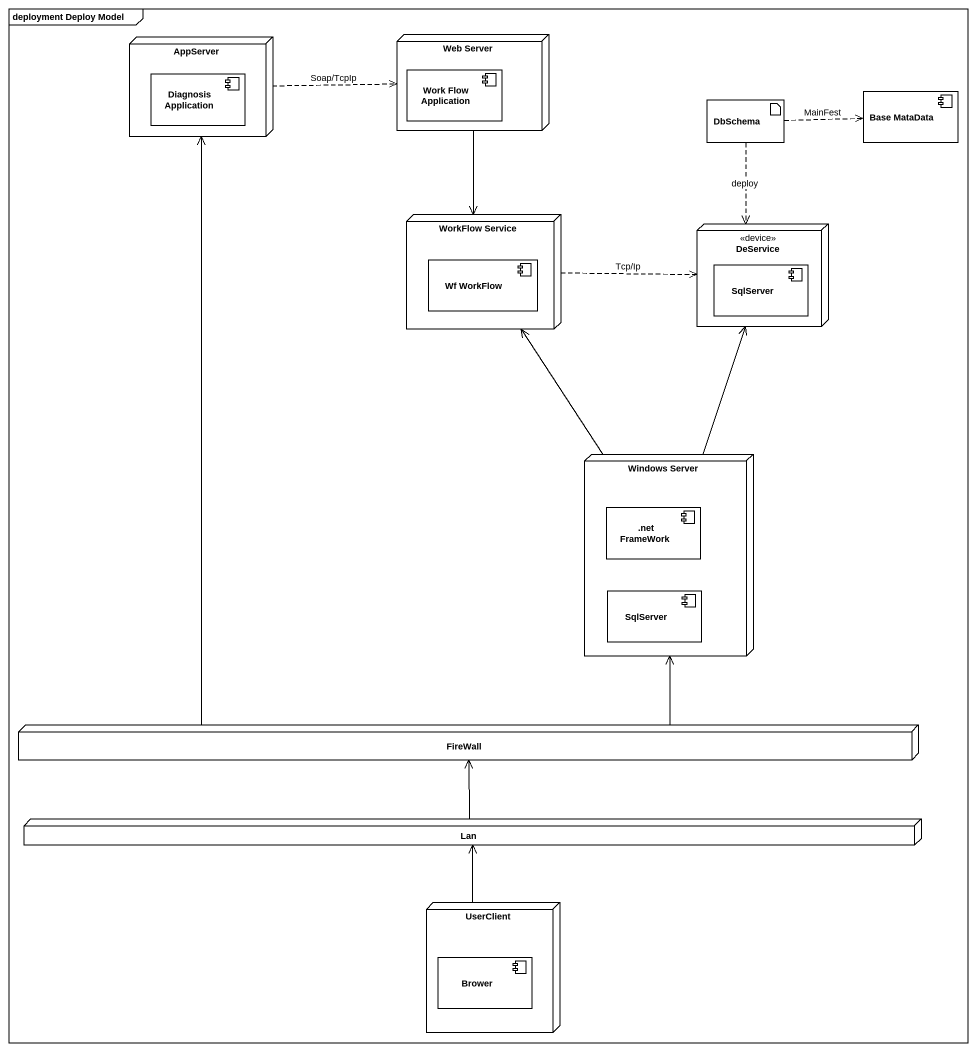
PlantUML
@startuml
mainframe deployment Deploy Model
node AppServer {
  component "Diagnosis Application" as Diagnosis_Application
}
node "Web Server" as Web_Server {
  component "Work Flow Application" as Work_Flow_Application
}
artifact DbSchema
component "Base MataData" as Base_MataData
node "WorkFlow Service" as WorkFlow_Service {
  component "Wf WorkFlow" as Wf_WorkFlow
}
node DeService <<device>> {
  component SqlServer
}
node "Windows Server" as Windows_Server {
  component ".net FrameWork" as net_FrameWork
  component "SqlServer" as SqlServer_2
}
node FireWall
node Lan
node UserClient {
  component Brower
}
AppServer .right.> Web_Server : Soap/TcpIp
AppServer <-- FireWall
Web_Server --> WorkFlow_Service
DbSchema .right.> Base_MataData : MainFest
DbSchema ..> DeService : deploy
WorkFlow_Service .right.> DeService : Tcp/Ip
WorkFlow_Service <-- Windows_Server
DeService <-- Windows_Server
Windows_Server <-- FireWall
FireWall <-- Lan
UserClient -up-> Lan
@enduml
